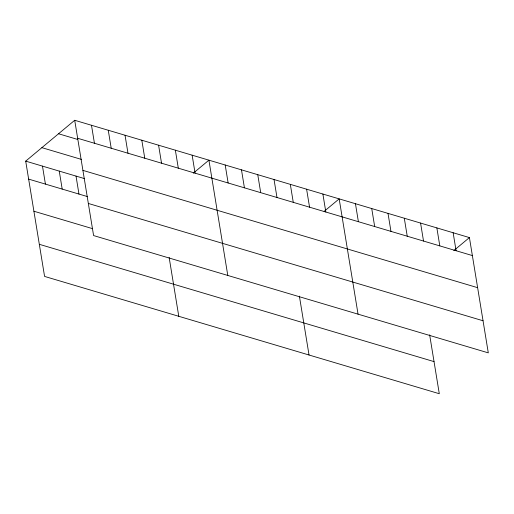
<?xml version="1.0" encoding="UTF-8"?>
<svg xmlns="http://www.w3.org/2000/svg" width="514" height="514" viewBox="0 0 514 514"><rect width="100%" height="100%" fill="white"/><g stroke="black" fill="none" stroke-linecap="round" stroke-linejoin="round"><path stroke-width="0.77" d="M429.646 334.826L439.29 393.718L44.577 276.416L25.7 161.133L74.71 120.282L469.423 237.584L488.3 352.867L93.593 235.566L74.71 120.282M193.315 173.16L208.915 160.162L227.792 275.453M324.148 211.389L339.169 198.873L358.046 314.157M453.823 250.581L469.423 237.584M77.659 138.266L472.366 255.567M58.538 133.762L77.601 139.429M41.872 147.653L81.527 159.436M82.915 170.372L477.622 287.673M25.7 161.133L84.412 178.583M28.643 179.116L87.361 196.566M88.331 203.46L483.044 320.762M33.905 211.228L92.616 228.672M39.321 244.311L434.028 361.612M453.142 232.746L456.085 250.729M436.855 227.901L439.804 245.891M420.574 223.063L423.523 241.053M404.293 218.225L407.242 236.209M388.012 213.387L390.955 231.371M371.731 208.549L374.674 226.533M355.45 203.711L358.393 221.695M322.888 194.035L325.831 212.019M306.601 189.197L309.55 207.181M290.32 184.359L293.269 202.343M299.392 296.122L309.036 355.013M274.039 179.514L276.988 197.504M257.758 174.676L260.701 192.66M241.477 169.838L244.42 187.822M225.196 165L228.139 182.984M192.14 155.177L195.082 173.16M175.364 150.191L178.307 168.174M158.588 145.205L161.531 163.189M169.138 257.411L178.782 316.303M141.813 140.219L144.755 158.203M125.037 135.233L127.98 153.223M108.261 130.248L111.21 148.238M91.486 125.268L94.435 143.252M76.027 176.09L78.97 194.074M59.251 171.104L62.194 189.088M42.476 166.118L45.418 184.102"/></g></svg>
